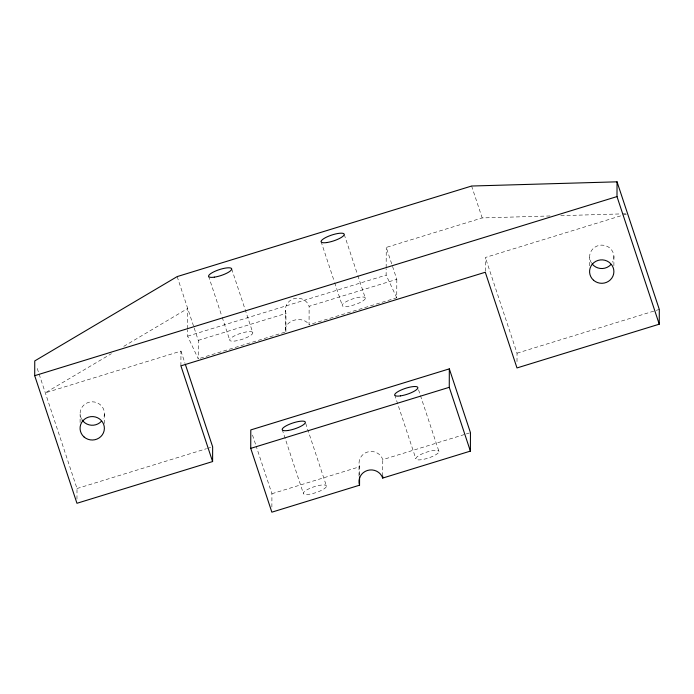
<?xml version="1.0" encoding="UTF-8"?>
<svg xmlns="http://www.w3.org/2000/svg" width="694" height="694" viewBox="0 0 694 694"><rect width="100%" height="100%" fill="white"/><g stroke="black" fill="none" stroke-linecap="round" stroke-linejoin="round"><path stroke-width="0.52" stroke-dasharray="3.47 2.6" d="M76.965 499.064L77.008 488.524L36.452 366.076M80.096 422.516L80.131 414.084M104.378 423.522L104.412 412.982M180.908 365.859L180.96 351.103L45.318 392.83L111.396 353.688M194.199 328.045L198.284 340.39L198.224 358.833L187.623 336.156L187.649 329.771M187.649 328.713L187.718 308.492L121.641 347.625M271.875 507.045L271.927 493.72L256.251 446.389M200.28 358.199L285.902 331.871L285.338 329.693L285.408 310.409M285.902 331.871L285.971 313.428A12.154 11.72 0.2 0 1 293.848 298.698A12.154 11.72 0.2 0 1 309.125 306.297L396.812 279.326L386.246 247.428L482.174 217.925L550.047 215.964M396.812 279.326L396.751 297.778L309.064 324.74L309.125 306.297M358.998 476.041L359.041 463.748M359.579 474.956L359.605 466.758A12.154 11.72 0.2 0 1 367.49 452.028A12.154 11.72 0.2 0 1 382.767 459.628L465.292 434.244M382.706 476.023L382.767 459.628M396.751 297.778L386.133 275.102L386.159 268.717M386.168 267.65L386.246 247.428M485.297 271.189L485.349 257.491L626.578 214.047M517.004 361.617L517.039 353.185L485.349 257.491M589.605 265.811L589.64 257.379M613.886 265.759L613.921 256.277M285.338 329.693C286.206 319.006 303.677 315.883 309.064 324.74M187.623 336.156L386.133 275.102M198.284 340.39L285.971 313.428M77.008 488.524L206.439 448.714M207.48 448.393L210.586 447.439M517.039 353.185L655.179 310.695M656.203 310.383L659.3 309.429M271.927 493.72L359.605 466.758M466.325 433.932L469.422 432.978M560.821 215.661L621.147 213.917M622.223 213.882L626.535 213.761M471.616 186.027L482.174 217.925M418.543 389.811L438.99 451.551A12.154 3.071 -18.3 0 1 421.605 459.688A12.154 3.071 -18.3 0 1 421.631 454.102A12.154 3.071 -18.3 0 1 438.99 451.551M344.224 234.416L357.514 274.546M357.852 275.579L365.348 298.22A12.154 3.071 -18.3 0 1 347.972 306.358A12.154 3.071 -18.3 0 1 347.989 300.762A12.154 3.071 -18.3 0 1 365.348 298.22M394.704 394.877L415.827 458.673M321.062 241.538L334.352 281.669M334.69 282.701L342.194 305.343M305.698 423.383L326.484 486.156A12.154 3.071 -18.3 0 1 309.099 494.293A12.154 3.071 -18.3 0 1 309.125 488.706A12.154 3.071 -18.3 0 1 326.484 486.156M231.718 269.02L252.842 332.825A12.154 3.071 -18.3 0 1 235.466 340.962A12.154 3.071 -18.3 0 1 235.483 335.367A12.154 3.071 -18.3 0 1 252.842 332.825M282.198 429.482L303.321 493.278M208.556 276.143L221.846 316.282M222.184 317.305L229.688 339.947M252.503 435.069L255.904 445.357M177.161 276.594L193.852 327.013M180.96 351.103L185.055 363.456M591.548 263.156A12.154 11.72 0.2 0 1 601.204 245.121A12.154 11.72 0.2 0 1 612.585 262.202M81.51 418.985A12.154 11.72 0.2 0 1 92.224 401.817A12.154 11.72 0.2 0 1 103.076 418.907"/><path stroke-width="1.04" d="M34.7 375.68L34.752 360.923L177.161 276.594L471.616 186.027L617.044 181.828L659.3 309.429L659.248 324.185L516.987 367.941L485.297 272.248L180.908 365.859L212.598 461.562L76.956 503.28L34.7 375.68L616.992 196.584L617.044 181.828M212.598 461.562L212.65 446.806L185.393 364.48M250.734 448.367L250.794 429.924L449.322 368.861L470.454 432.666L470.385 451.109L382.698 478.071A12.154 11.72 0.2 0 0 367.421 470.471A12.154 11.72 0.2 0 0 359.544 485.201L271.857 512.172L250.734 448.367L449.261 387.313L449.322 368.861M359.544 485.201L359.57 477.004M382.698 478.071L382.706 476.023M616.992 196.584L659.248 324.185M449.261 387.313L470.385 451.109M610.772 264.709A12.154 11.72 0.2 0 1 592.164 263.989M101.263 421.423A12.154 11.72 0.2 0 1 82.039 419.861M593.552 280.246A12.154 11.72 0.2 0 0 613.609 274.078A12.154 11.72 0.2 0 0 598.028 260.415A12.154 11.72 0.2 0 0 593.552 280.246M84.043 436.96A12.154 11.72 0.2 0 0 104.1 430.792A12.154 11.72 0.2 0 0 88.52 417.129A12.154 11.72 0.2 0 0 84.043 436.96M326.848 242.553A12.154 3.071 -18.3 0 0 344.224 234.416A12.154 3.071 -18.3 0 0 326.865 236.966A12.154 3.071 -18.3 0 0 326.848 242.553M214.342 277.158A12.154 3.071 -18.3 0 0 231.718 269.02A12.154 3.071 -18.3 0 0 214.359 271.571A12.154 3.071 -18.3 0 0 214.342 277.158M287.975 430.497A12.154 3.071 -18.3 0 0 305.36 422.36A12.154 3.071 -18.3 0 0 287.993 424.902A12.154 3.071 -18.3 0 0 287.975 430.497M400.481 395.892A12.154 3.071 -18.3 0 0 417.866 387.755A12.154 3.071 -18.3 0 0 400.507 390.297A12.154 3.071 -18.3 0 0 400.481 395.892"/></g></svg>
